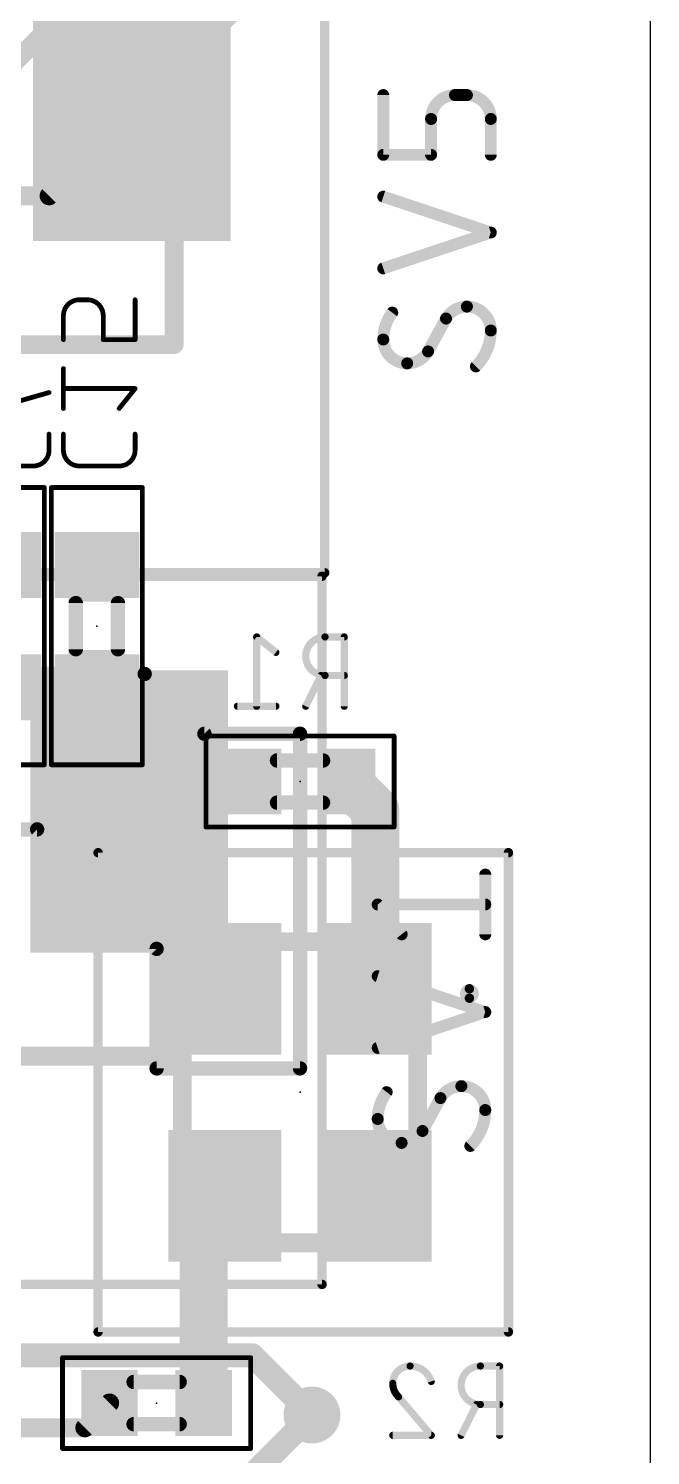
# Model space of a CAD drawing. Extents: x -2.4 to 71.8, y -0.8 to 95.3.
# Drawn here: x 46.39 to 53, y 25.99 to 41.15 of the extents above; entities that cross this region are included whole.
import ezdxf

# ---------------------------------------------------------------- set-up
doc = ezdxf.new("R2010")
doc.units = 0
for name, color, linetype in [('1', 12, 'CONTINUOUS'), ('15', 30, 'CONTINUOUS'), ('16', 132, 'CONTINUOUS'), ('18', 110, 'CONTINUOUS'), ('20', 31, 'CONTINUOUS'), ('22', 253, 'CONTINUOUS'), ('24', 53, 'CONTINUOUS'), ('25', 253, 'CONTINUOUS'), ('26', 253, 'CONTINUOUS'), ('40', 132, 'CONTINUOUS'), ('51', 253, 'CONTINUOUS'), ('52', 253, 'CONTINUOUS')]:
    doc.layers.add(name, color=color, linetype=linetype)

# ---------------------------------------------------------------- blocks, each defined once
blk = doc.blocks.new('RECT')
blk.add_solid([(-0.5, -0.5), (0.5, -0.5), (-0.5, 0.5), (0.5, 0.5)])
blk = doc.blocks.new('ROUNDV')
at = {"const_width": 0.5}
blk.add_lwpolyline([(0, -0.25, 1), (0, 0.25, 1), (0, -0.25)], format="xyb", dxfattribs=at)

msp = doc.modelspace()

# ---------------------------------------------------------------- linework, layer by layer
at = {"layer": '15', "const_width": 0.254}
for points in [[(43.688, 27.051), (48.768, 27.051)], [(48.768, 27.051), (49.403, 26.416)]]:
    msp.add_lwpolyline(points, dxfattribs=at)
at = {"layer": '15', "const_width": 0.127}
for points in [[(48.8129, 27.0959, 1), (48.7231, 27.0061)], [(48.768, 26.9875, 1), (48.768, 27.1145)], [(49.3581, 26.3711, 1), (49.4479, 26.4609)]]:
    msp.add_lwpolyline(points, format="xyb", dxfattribs=at)
at = {"layer": '16'}
for points, const_width in [([(48.0345, 42.5815), (45.966, 40.513)], 0.2), ([(49.276, 42.037), (46.609, 39.37)], 0.2), ([(46.609, 39.37), (44.95, 39.37)], 0.2), ([(47.625, 34.29), (43.561, 34.29)], 0.1524), ([(48.26, 33.655), (47.625, 34.29)], 0.1524), ([(49.276, 33.655), (48.26, 33.655)], 0.1524), ([(49.276, 30.099), (49.276, 33.655)], 0.1524), ([(49.776, 33.147), (50.076, 32.847)], 0.508), ([(50.076, 32.847), (50.076, 30.945)], 0.508), ([(43.561, 32.639), (46.482, 32.639)], 0.1524), ([(46.482, 32.639), (47.752, 31.369)], 0.1524), ([(47.752, 31.369), (47.752, 30.099)], 0.1524), ([(47.752, 30.099), (49.276, 30.099)], 0.1524), ([(48.252, 28.521), (48.476, 28.745)], 0.508), ([(48.252, 26.543), (48.252, 28.521)], 0.508), ([(46.99, 26.281), (47.252, 26.543)], 0.2032), ([(49.403, 26.416), (48.387, 25.4)], 0.254), ([(45.3973, 26.281), (46.99, 26.281)], 0.2032)]:
    msp.add_lwpolyline(points, dxfattribs=dict(at, const_width=const_width))
for points, const_width in [([(46.5736, 39.4054, 1), (46.6444, 39.3346)], 0.1), ([(46.609, 39.32, 1), (46.609, 39.42)], 0.1), ([(47.6519, 34.3169, 1), (47.5981, 34.2631)], 0.0762), ([(47.625, 34.2519, 1), (47.625, 34.3281)], 0.0762), ([(48.26, 33.6931, 1), (48.26, 33.6169)], 0.0762), ([(48.2331, 33.6281, 1), (48.2869, 33.6819)], 0.0762), ([(49.3141, 33.655, 1), (49.2379, 33.655)], 0.0762), ([(49.276, 33.6169, 1), (49.276, 33.6931)], 0.0762), ([(49.8658, 33.2368, 1), (49.6862, 33.0572)], 0.254), ([(50.203, 32.847, 1), (49.949, 32.847)], 0.254), ([(49.9862, 32.7572, 1), (50.1658, 32.9368)], 0.254), ([(46.5089, 32.6659, 1), (46.4551, 32.6121)], 0.0762), ([(46.482, 32.6009, 1), (46.482, 32.6771)], 0.0762), ([(47.7901, 31.369, 1), (47.7139, 31.369)], 0.0762), ([(47.7251, 31.3421, 1), (47.7789, 31.3959)], 0.0762), ([(49.949, 30.945, 1), (50.203, 30.945)], 0.254), ([(47.752, 30.1371, 1), (47.752, 30.0609)], 0.0762), ([(49.276, 30.0609, 1), (49.276, 30.1371)], 0.0762), ([(47.7139, 30.099, 1), (47.7901, 30.099)], 0.0762), ([(49.2379, 30.099, 1), (49.3141, 30.099)], 0.0762), ([(48.5658, 28.6552, 1), (48.3862, 28.8348)], 0.254), ([(48.379, 28.521, 1), (48.125, 28.521)], 0.254), ([(48.1622, 28.6108, 1), (48.3418, 28.4312)], 0.254), ([(47.2879, 26.5071, 1), (47.2161, 26.5789)], 0.1016), ([(48.125, 26.543, 1), (48.379, 26.543)], 0.254), ([(49.4479, 26.3711, 1), (49.3581, 26.4609)], 0.127), ([(46.99, 26.2302, 1), (46.99, 26.3318)], 0.1016), ([(46.9541, 26.3169, 1), (47.0259, 26.2451)], 0.1016)]:
    msp.add_lwpolyline(points, format="xyb", dxfattribs=dict(at, const_width=const_width))
at = {"layer": '20'}
msp.add_line((53, 0), (53, 50), dxfattribs=at)
at = {"layer": '22'}
for points, const_width in [([(51.076, 30.945, 1), (51.076, 30.845)], 0.1), ([(51.076, 30.845, 1), (51.076, 30.945)], 0.1), ([(51.076, 30.97, 1), (51.076, 30.92)], 0.05), ([(51.076, 30.92, 1), (51.076, 30.97)], 0.05), ([(51.076, 30.87, 1), (51.076, 30.82)], 0.05), ([(51.076, 30.82, 1), (51.076, 30.87)], 0.05)]:
    msp.add_lwpolyline(points, format="xyb", dxfattribs=dict(at, const_width=const_width))
at = {"layer": '24'}
for p in [(47.117, 34.798), (49.276, 33.147), (49.276, 29.845), (47.752, 26.543)]:
    msp.add_point(p, dxfattribs=at)
at = {"layer": '25', "const_width": 0.127}
for points in [[(50.1605, 39.8064), (50.1605, 40.4414)], [(51.0495, 40.4414), (50.9225, 40.4414)], [(50.6685, 40.1874), (50.6685, 39.8064)], [(51.3035, 39.8064), (51.3035, 40.1874)], [(50.6685, 39.8064), (50.1605, 39.8064)], [(51.3035, 38.9809), (50.1605, 39.3619)], [(50.1605, 38.5999), (51.3035, 38.9809)], [(50.8273, 38.0665), (50.6368, 37.7172)], [(51.2445, 31.5234), (51.2445, 32.1584)], [(50.3555, 31.5234), (50.1015, 31.8409)], [(50.1015, 31.8409), (51.2445, 31.8409)], [(51.2445, 30.6979), (50.1015, 31.0789)], [(50.1015, 30.3169), (51.2445, 30.6979)], [(50.7683, 29.7835), (50.5778, 29.4343)]]:
    msp.add_lwpolyline(points, dxfattribs=at)
at = {"layer": '25'}
for points, const_width in [([(50.1923, 40.4414, 1), (50.1288, 40.4414)], 0.0635), ([(50.9225, 40.4414, 0.4142), (50.6685, 40.1874)], 0.127), ([(50.9225, 40.4731, 1), (50.9225, 40.4096)], 0.0635), ([(50.9225, 40.4096, 1), (50.9225, 40.4731)], 0.0635), ([(51.3035, 40.1874, 0.4142), (51.0495, 40.4414)], 0.127), ([(51.0495, 40.4731, 1), (51.0495, 40.4096)], 0.0635), ([(51.0495, 40.4096, 1), (51.0495, 40.4731)], 0.0635), ([(50.7003, 40.1874, 1), (50.6368, 40.1874)], 0.0635), ([(50.6368, 40.1874, 1), (50.7003, 40.1874)], 0.0635), ([(51.3353, 40.1874, 1), (51.2718, 40.1874)], 0.0635), ([(51.2718, 40.1874, 1), (51.3353, 40.1874)], 0.0635), ([(50.1605, 39.8381, 1), (50.1605, 39.7746)], 0.0635), ([(50.1288, 39.8064, 1), (50.1923, 39.8064)], 0.0635), ([(50.6368, 39.8064, 1), (50.7003, 39.8064)], 0.0635), ([(50.6685, 39.7746, 1), (50.6685, 39.8381)], 0.0635), ([(51.2718, 39.8064, 1), (51.3353, 39.8064)], 0.0635), ([(50.1705, 39.392, 1), (50.1505, 39.3318)], 0.0635), ([(51.3135, 38.9508, 1), (51.2935, 39.011)], 0.0635), ([(51.2935, 38.9508, 1), (51.3135, 39.011)], 0.0635), ([(50.1505, 38.63, 1), (50.1705, 38.5698)], 0.0635), ([(51.0495, 38.1935, 0.2656), (50.8273, 38.0665)], 0.127), ([(51.3035, 37.9395, 0.4142), (51.0495, 38.1935)], 0.127), ([(51.0495, 38.2252, 1), (51.0495, 38.1617)], 0.0635), ([(51.0495, 38.1617, 1), (51.0495, 38.2252)], 0.0635), ([(50.2558, 38.13, 0.1623), (50.1605, 37.8442)], 0.127), ([(50.2812, 38.1109, 1), (50.2304, 38.149)], 0.0635), ([(50.7999, 38.0826, 1), (50.8546, 38.0504)], 0.0635), ([(50.8551, 38.0513, 1), (50.7994, 38.0817)], 0.0635), ([(50.1605, 37.8442, 0.4142), (50.4145, 37.5902)], 0.127), ([(50.1923, 37.8442, 1), (50.1288, 37.8442)], 0.0635), ([(51.1448, 37.5585, 0.2), (51.3035, 37.9395)], 0.127), ([(51.3353, 37.9395, 1), (51.2718, 37.9395)], 0.0635), ([(51.2718, 37.9395, 1), (51.3353, 37.9395)], 0.0635), ([(50.1288, 37.8442, 1), (50.1923, 37.8442)], 0.0635), ([(50.4145, 37.5902, 0.2656), (50.6368, 37.7172)], 0.127), ([(50.6089, 37.7324, 1), (50.6646, 37.702)], 0.0635), ([(50.6641, 37.7011, 1), (50.6094, 37.7334)], 0.0635), ([(50.4145, 37.622, 1), (50.4145, 37.5585)], 0.0635), ([(50.4145, 37.5585, 1), (50.4145, 37.622)], 0.0635), ([(51.1224, 37.581, 1), (51.1671, 37.5359)], 0.0635), ([(51.2763, 32.1584, 1), (51.2127, 32.1584)], 0.0635), ([(50.1263, 31.8607, 1), (50.0767, 31.8211)], 0.0635), ([(50.1015, 31.8727, 1), (50.1015, 31.8092)], 0.0635), ([(51.2445, 31.8092, 1), (51.2445, 31.8727)], 0.0635), ([(50.3307, 31.5036, 1), (50.3803, 31.5432)], 0.0635), ([(51.2127, 31.5234, 1), (51.2763, 31.5234)], 0.0635), ([(50.1115, 31.109, 1), (50.0915, 31.0488)], 0.0635), ([(51.2545, 30.6678, 1), (51.2345, 30.728)], 0.0635), ([(51.2345, 30.6678, 1), (51.2545, 30.728)], 0.0635), ([(50.0915, 30.347, 1), (50.1115, 30.2868)], 0.0635), ([(50.1968, 29.847, 0.1623), (50.1015, 29.5613)], 0.127), ([(50.2221, 29.8279, 1), (50.1714, 29.8661)], 0.0635), ([(50.9905, 29.9105, 0.2656), (50.7683, 29.7835)], 0.127), ([(50.9905, 29.9423, 1), (50.9905, 29.8788)], 0.0635), ([(51.2445, 29.6565, 0.4142), (50.9905, 29.9105)], 0.127), ([(50.9905, 29.8788, 1), (50.9905, 29.9423)], 0.0635), ([(50.7409, 29.7996, 1), (50.7956, 29.7674)], 0.0635), ([(50.7961, 29.7683, 1), (50.7404, 29.7987)], 0.0635), ([(51.0858, 29.2755, 0.2), (51.2445, 29.6565)], 0.127), ([(51.2763, 29.6565, 1), (51.2127, 29.6565)], 0.0635), ([(50.1333, 29.5613, 1), (50.0697, 29.5613)], 0.0635), ([(50.1015, 29.5613, 0.4142), (50.3555, 29.3072)], 0.127), ([(50.0697, 29.5612, 1), (50.1333, 29.5613)], 0.0635), ([(51.2127, 29.6565, 1), (51.2763, 29.6565)], 0.0635), ([(50.3555, 29.3072, 0.2656), (50.5778, 29.4343)], 0.127), ([(50.5499, 29.4495, 1), (50.6056, 29.419)], 0.0635), ([(50.6051, 29.4181, 1), (50.5504, 29.4504)], 0.0635), ([(50.3555, 29.339, 1), (50.3555, 29.2755)], 0.0635), ([(50.3555, 29.2755, 1), (50.3555, 29.339)], 0.0635), ([(51.0634, 29.298, 1), (51.1081, 29.253)], 0.0635)]:
    msp.add_lwpolyline(points, format="xyb", dxfattribs=dict(at, const_width=const_width))
at = {"layer": '26'}
for points, const_width in [([(46.9307, 38.2661, 0.4142), (46.7614, 38.0968)], 0.0508), ([(46.9307, 38.2788, 1), (46.9307, 38.2534)], 0.0254), ([(46.9307, 38.2534, 1), (46.9307, 38.2788)], 0.0254), ([(47.1847, 38.0968, 0.4142), (47.0154, 38.2661)], 0.0508), ([(47.0154, 38.2788, 1), (47.0154, 38.2534)], 0.0254), ([(47.0154, 38.2534, 1), (47.0154, 38.2788)], 0.0254), ([(47.5361, 38.2661, 1), (47.5107, 38.2661)], 0.0254), ([(46.7741, 38.0968, 1), (46.7487, 38.0968)], 0.0254), ([(46.7487, 38.0968, 1), (46.7741, 38.0968)], 0.0254), ([(47.1974, 38.0968, 1), (47.172, 38.0968)], 0.0254), ([(47.172, 38.0968, 1), (47.1974, 38.0968)], 0.0254), ([(46.7487, 37.8428, 1), (46.7741, 37.8428)], 0.0254), ([(47.1847, 37.8555, 1), (47.1847, 37.8301)], 0.0254), ([(47.172, 37.8428, 1), (47.1974, 37.8428)], 0.0254), ([(47.5107, 37.8428, 1), (47.5361, 37.8428)], 0.0254), ([(47.5234, 37.8301, 1), (47.5234, 37.8555)], 0.0254), ([(46.7741, 37.5346, 1), (46.7487, 37.5346)], 0.0254), ([(46.6125, 37.2684, 1), (46.6055, 37.2928)], 0.0254), ([(46.7614, 37.3357, 1), (46.7614, 37.3103)], 0.0254), ([(47.5333, 37.315, 1), (47.5135, 37.3309)], 0.0254), ([(47.5234, 37.3103, 1), (47.5234, 37.3357)], 0.0254), ([(46.7487, 37.1113, 1), (46.7741, 37.1113)], 0.0254), ([(47.3441, 37.1192, 1), (47.364, 37.1034)], 0.0254), ([(46.6217, 36.8385, 1), (46.5963, 36.8385)], 0.0254), ([(46.7741, 36.8385, 1), (46.7487, 36.8385)], 0.0254), ([(47.5361, 36.8385, 1), (47.5107, 36.8385)], 0.0254), ([(46.4397, 36.4998, 0.4142), (46.609, 36.6691)], 0.0508), ([(46.6217, 36.6691, 1), (46.5963, 36.6691)], 0.0254), ([(46.7614, 36.6691, 0.4142), (46.9307, 36.4998)], 0.0508), ([(46.7741, 36.6691, 1), (46.7487, 36.6691)], 0.0254), ([(47.3541, 36.4998, 0.4142), (47.5234, 36.6691)], 0.0508), ([(47.5361, 36.6691, 1), (47.5107, 36.6691)], 0.0254), ([(46.5963, 36.6691, 1), (46.6217, 36.6691)], 0.0254), ([(46.7487, 36.6691, 1), (46.7741, 36.6691)], 0.0254), ([(47.5107, 36.6691, 1), (47.5361, 36.6691)], 0.0254), ([(46.4397, 36.5125, 1), (46.4397, 36.4871)], 0.0254), ([(46.4397, 36.4871, 1), (46.4397, 36.5125)], 0.0254), ([(46.9307, 36.5125, 1), (46.9307, 36.4871)], 0.0254), ([(46.9307, 36.4871, 1), (46.9307, 36.5125)], 0.0254), ([(47.3541, 36.5125, 1), (47.3541, 36.4871)], 0.0254), ([(47.3541, 36.4871, 1), (47.3541, 36.5125)], 0.0254), ([(48.8339, 34.6837, 1), (48.7958, 34.6837)], 0.0381), ([(48.8268, 34.6986, 1), (48.803, 34.6688)], 0.0381), ([(49.5413, 34.6837, 1), (49.5413, 34.2745)], 0.0762), ([(49.5413, 34.7028, 1), (49.5413, 34.6647)], 0.0381), ([(49.5413, 34.6647, 1), (49.5413, 34.7028)], 0.0381), ([(49.7649, 34.6837, 1), (49.7268, 34.6837)], 0.0381), ([(49.7459, 34.6647, 1), (49.7459, 34.7028)], 0.0381), ([(49.0076, 34.5051, 1), (49.0314, 34.5349)], 0.0381), ([(49.5174, 34.266, 1), (49.4833, 34.283)], 0.0381), ([(49.5413, 34.2935, 1), (49.5413, 34.2554)], 0.0381), ([(49.5413, 34.2554, 1), (49.5413, 34.2935)], 0.0381), ([(49.7459, 34.2554, 1), (49.7459, 34.2935)], 0.0381), ([(48.6103, 33.9661, 1), (48.6103, 33.928)], 0.0381), ([(48.7958, 33.9471, 1), (48.8339, 33.9471)], 0.0381), ([(49.0195, 33.928, 1), (49.0195, 33.9661)], 0.0381), ([(49.3196, 33.9556, 1), (49.3537, 33.9386)], 0.0381), ([(49.7268, 33.9471, 1), (49.7649, 33.9471)], 0.0381), ([(50.4454, 26.9367, 0.4142), (50.2613, 26.7526)], 0.0762), ([(50.6705, 26.773, 0.3252), (50.4454, 26.9367)], 0.0762), ([(50.4454, 26.9557, 1), (50.4454, 26.9177)], 0.0381), ([(50.4454, 26.9177, 1), (50.4454, 26.9558)], 0.0381), ([(51.1923, 26.9367, 1), (51.1923, 26.5275)], 0.0762), ([(51.1923, 26.9558, 1), (51.1923, 26.9177)], 0.0381), ([(51.1923, 26.9177, 1), (51.1923, 26.9558)], 0.0381), ([(51.416, 26.9367, 1), (51.3779, 26.9367)], 0.0381), ([(51.3969, 26.9177, 1), (51.3969, 26.9558)], 0.0381), ([(50.2803, 26.7526, 1), (50.2422, 26.7525)], 0.0381), ([(50.2422, 26.7526, 1), (50.2803, 26.7526)], 0.0381), ([(50.2613, 26.7526, 0.2053), (50.3227, 26.6093)], 0.0762), ([(50.6524, 26.7671, 1), (50.6886, 26.7789)], 0.0381), ([(50.3372, 26.6217, 1), (50.3081, 26.597)], 0.0381), ([(50.3095, 26.5955, 1), (50.3358, 26.6231)], 0.0381), ([(51.1684, 26.519, 1), (51.1343, 26.536)], 0.0381), ([(51.1923, 26.5465, 1), (51.1923, 26.5084)], 0.0381), ([(51.1923, 26.5084, 1), (51.1923, 26.5465)], 0.0381), ([(51.3969, 26.5084, 1), (51.3969, 26.5465)], 0.0381), ([(50.2613, 26.2192, 1), (50.2613, 26.1811)], 0.0381), ([(50.656, 26.1878, 1), (50.685, 26.2124)], 0.0381), ([(50.6705, 26.1811, 1), (50.6705, 26.2192)], 0.0381), ([(50.9706, 26.2086, 1), (51.0047, 26.1916)], 0.0381), ([(51.3779, 26.2001, 1), (51.416, 26.2001)], 0.0381)]:
    msp.add_lwpolyline(points, format="xyb", dxfattribs=dict(at, const_width=const_width))
for points, const_width in [([(46.9307, 38.2661), (47.0154, 38.2661)], 0.0508), ([(47.5234, 37.8428), (47.5234, 38.2661)], 0.0508), ([(46.7614, 37.8428), (46.7614, 38.0968)], 0.0508), ([(47.1847, 38.0968), (47.1847, 37.8428)], 0.0508), ([(47.1847, 37.8428), (47.5234, 37.8428)], 0.0508), ([(46.7614, 37.1113), (46.7614, 37.5346)], 0.0508), ([(46.609, 37.2806), (46.0163, 37.1113)], 0.0508), ([(47.5234, 37.323), (46.7614, 37.323)], 0.0508), ([(47.3541, 37.1113), (47.5234, 37.323)], 0.0508), ([(46.609, 36.6691), (46.609, 36.8385)], 0.0508), ([(46.7614, 36.8385), (46.7614, 36.6691)], 0.0508), ([(47.5234, 36.6691), (47.5234, 36.8385)], 0.0508), ([(46.0163, 36.4998), (46.4397, 36.4998)], 0.0508), ([(46.9307, 36.4998), (47.3541, 36.4998)], 0.0508), ([(49.0195, 34.52), (48.8149, 34.6837)], 0.0762), ([(48.8149, 34.6837), (48.8149, 33.9471)], 0.0762), ([(49.7459, 34.6837), (49.5413, 34.6837)], 0.0762), ([(49.7459, 33.9471), (49.7459, 34.6837)], 0.0762), ([(49.3367, 33.9471), (49.5004, 34.2745)], 0.0762), ([(49.5413, 34.2745), (49.7459, 34.2745)], 0.0762), ([(49.0195, 33.9471), (48.6103, 33.9471)], 0.0762), ([(51.3969, 26.9367), (51.1923, 26.9367)], 0.0762), ([(51.3969, 26.2001), (51.3969, 26.9367)], 0.0762), ([(50.3227, 26.6093), (50.6705, 26.2001)], 0.0762), ([(50.9877, 26.2001), (51.1514, 26.5275)], 0.0762), ([(51.1923, 26.5275), (51.3969, 26.5275)], 0.0762), ([(50.6705, 26.2001), (50.2613, 26.2001)], 0.0762)]:
    msp.add_lwpolyline(points, dxfattribs=dict(at, const_width=const_width))
at = {"layer": '40', "const_width": 0.0508}
for points in [[(46.5586, 36.271), (45.5926, 36.271)], [(46.5586, 33.325), (46.5586, 36.271)], [(47.6, 36.271), (46.634, 36.271)], [(46.634, 36.271), (46.634, 33.325)], [(47.6, 33.325), (47.6, 36.271)], [(50.276, 33.63), (48.276, 33.63)], [(48.276, 33.63), (48.276, 32.664)], [(50.276, 32.664), (50.276, 33.63)], [(45.5926, 33.325), (46.5586, 33.325)], [(46.634, 33.325), (47.6, 33.325)], [(48.276, 32.664), (50.276, 32.664)], [(48.752, 27.026), (46.752, 27.026)], [(46.752, 27.026), (46.752, 26.06)], [(48.752, 26.06), (48.752, 27.026)], [(46.752, 26.06), (48.752, 26.06)]]:
    msp.add_lwpolyline(points, dxfattribs=at)
at = {"layer": '40', "const_width": 0.0254}
for points in [[(46.5713, 36.271, 1), (46.5459, 36.271)], [(46.5586, 36.2583, 1), (46.5586, 36.2837)], [(46.634, 36.2837, 1), (46.634, 36.2583)], [(46.6467, 36.271, 1), (46.6213, 36.271)], [(47.6127, 36.271, 1), (47.5873, 36.271)], [(47.6, 36.2583, 1), (47.6, 36.2837)], [(48.276, 33.6427, 1), (48.276, 33.6173)], [(48.2887, 33.63, 1), (48.2633, 33.63)], [(50.2887, 33.63, 1), (50.2633, 33.63)], [(50.276, 33.6173, 1), (50.276, 33.6427)], [(46.5459, 33.325, 1), (46.5713, 33.325)], [(46.5586, 33.3123, 1), (46.5586, 33.3377)], [(46.634, 33.3377, 1), (46.634, 33.3123)], [(46.6213, 33.325, 1), (46.6467, 33.325)], [(47.5873, 33.325, 1), (47.6127, 33.325)], [(47.6, 33.3123, 1), (47.6, 33.3377)], [(48.276, 32.6767, 1), (48.276, 32.6513)], [(48.2633, 32.664, 1), (48.2887, 32.664)], [(50.2633, 32.664, 1), (50.2887, 32.664)], [(50.276, 32.6513, 1), (50.276, 32.6767)], [(46.752, 27.0387, 1), (46.752, 27.0133)], [(46.7647, 27.026, 1), (46.7393, 27.026)], [(48.7647, 27.026, 1), (48.7393, 27.026)], [(48.752, 27.0133, 1), (48.752, 27.0387)], [(46.752, 26.0727, 1), (46.752, 26.0473)], [(48.752, 26.0473, 1), (48.752, 26.0727)], [(46.7393, 26.06, 1), (46.7647, 26.06)], [(48.7393, 26.06, 1), (48.7647, 26.06)]]:
    msp.add_lwpolyline(points, format="xyb", dxfattribs=at)
at = {"layer": '51'}
for points, const_width in [([(49.538, 42.89), (49.538, 35.365)], 0.1), ([(47.938, 41.49), (47.938, 37.79)], 0.2), ([(47.938, 37.79), (35.688, 37.79)], 0.2), ([(34.06, 35.329), (49.51, 35.329)], 0.1), ([(49.538, 35.365), (34.088, 35.365)], 0.1), ([(49.51, 35.329), (49.51, 27.804)], 0.1), ([(35.66, 33.929), (47.91, 33.929)], 0.2), ([(47.91, 33.929), (47.91, 30.229)], 0.2), ([(47.91, 30.229), (35.66, 30.229)], 0.2), ([(49.51, 27.804), (34.06, 27.804)], 0.1)]:
    msp.add_lwpolyline(points, dxfattribs=dict(at, const_width=const_width))
for points, const_width in [([(47.888, 37.79, 1), (47.988, 37.79)], 0.1), ([(47.938, 37.74, 1), (47.938, 37.84)], 0.1), ([(49.535, 35.329, 1), (49.485, 35.329)], 0.05), ([(49.51, 35.304, 1), (49.51, 35.354)], 0.05), ([(49.513, 35.365, 1), (49.563, 35.365)], 0.05), ([(49.538, 35.34, 1), (49.538, 35.39)], 0.05), ([(47.96, 33.929, 1), (47.86, 33.929)], 0.1), ([(47.91, 33.879, 1), (47.91, 33.979)], 0.1), ([(47.91, 30.179, 1), (47.91, 30.279)], 0.1), ([(47.86, 30.229, 1), (47.96, 30.229)], 0.1), ([(49.485, 27.804, 1), (49.535, 27.804)], 0.05), ([(49.51, 27.779, 1), (49.51, 27.829)], 0.05)]:
    msp.add_lwpolyline(points, format="xyb", dxfattribs=dict(at, const_width=const_width))
at = {"layer": '52'}
for points, const_width in [([(46.893, 35.043), (46.893, 34.553)], 0.1524), ([(47.341, 34.553), (47.341, 35.043)], 0.1524), ([(49.521, 33.371), (49.031, 33.371)], 0.1524), ([(49.031, 32.923), (49.521, 32.923)], 0.1524), ([(47.13, 32.391), (47.13, 27.299)], 0.1), ([(51.491, 32.391), (47.13, 32.391)], 0.1), ([(51.491, 27.299), (51.491, 32.391)], 0.1), ([(48.026, 31.445), (48.026, 28.245)], 0.2), ([(50.526, 31.445), (48.026, 31.445)], 0.2), ([(50.526, 28.245), (50.526, 31.445)], 0.2), ([(48.026, 28.245), (50.526, 28.245)], 0.2), ([(47.13, 27.299), (51.491, 27.299)], 0.1), ([(47.997, 26.767), (47.507, 26.767)], 0.1524), ([(47.507, 26.319), (47.997, 26.319)], 0.1524)]:
    msp.add_lwpolyline(points, dxfattribs=dict(at, const_width=const_width))
for points, const_width in [([(46.9311, 35.043, 1), (46.8549, 35.043)], 0.0762), ([(47.3791, 35.043, 1), (47.3029, 35.043)], 0.0762), ([(46.8549, 34.553, 1), (46.9311, 34.553)], 0.0762), ([(47.3029, 34.553, 1), (47.3791, 34.553)], 0.0762), ([(49.031, 33.4091, 1), (49.031, 33.3329)], 0.0762), ([(49.521, 33.3329, 1), (49.521, 33.4091)], 0.0762), ([(49.031, 32.9611, 1), (49.031, 32.8849)], 0.0762), ([(49.521, 32.8849, 1), (49.521, 32.9611)], 0.0762), ([(47.155, 32.391, 1), (47.105, 32.391)], 0.05), ([(47.13, 32.416, 1), (47.13, 32.366)], 0.05), ([(51.516, 32.391, 1), (51.466, 32.391)], 0.05), ([(51.491, 32.366, 1), (51.491, 32.416)], 0.05), ([(48.076, 31.445, 1), (47.976, 31.445)], 0.1), ([(48.026, 31.495, 1), (48.026, 31.395)], 0.1), ([(50.576, 31.445, 1), (50.476, 31.445)], 0.1), ([(50.526, 31.395, 1), (50.526, 31.495)], 0.1), ([(48.026, 28.295, 1), (48.026, 28.195)], 0.1), ([(47.976, 28.245, 1), (48.076, 28.245)], 0.1), ([(50.476, 28.245, 1), (50.576, 28.245)], 0.1), ([(50.526, 28.195, 1), (50.526, 28.295)], 0.1), ([(47.13, 27.324, 1), (47.13, 27.274)], 0.05), ([(47.105, 27.299, 1), (47.155, 27.299)], 0.05), ([(51.466, 27.299, 1), (51.516, 27.299)], 0.05), ([(51.491, 27.274, 1), (51.491, 27.324)], 0.05), ([(47.507, 26.8051, 1), (47.507, 26.7289)], 0.0762), ([(47.997, 26.7289, 1), (47.997, 26.8051)], 0.0762), ([(47.507, 26.3571, 1), (47.507, 26.2809)], 0.0762), ([(47.997, 26.2809, 1), (47.997, 26.3571)], 0.0762)]:
    msp.add_lwpolyline(points, format="xyb", dxfattribs=dict(at, const_width=const_width))

# ---------------------------------------------------------------- block references
at = {"layer": '1', "xscale": 3, "yscale": 2.1, "rotation": 90}
for p in [(47.488, 40.39), (47.46, 32.829)]:
    msp.add_blockref('RECT', p, dxfattribs=at)
at = {"layer": '16'}
for p, xscale, yscale, rotation in [((46.0756, 35.448), 0.7, 0.9, 90), ((47.117, 35.448), 0.7, 0.9, 90), ((46.0756, 34.148), 0.7, 0.9, 90), ((47.117, 34.148), 0.7, 0.9, 90), ((48.476, 30.945), 1.4, 1.2, 270), ((50.076, 30.945), 1.4, 1.2, 270), ((48.476, 28.745), 1.4, 1.2, 270), ((50.076, 28.745), 1.4, 1.2, 270), ((47.252, 26.543), 0.6, 0.7, 180), ((48.252, 26.543), 0.6, 0.7, 180)]:
    msp.add_blockref('RECT', p, dxfattribs=dict(at, xscale=xscale, yscale=yscale, rotation=rotation))
at = {"layer": '16', "xscale": 0.6, "yscale": 0.7}
for p in [(48.776, 33.147), (49.776, 33.147)]:
    msp.add_blockref('RECT', p, dxfattribs=at)
at = {"layer": '18', "xscale": 0.604, "yscale": 0.604}
msp.add_blockref('ROUNDV', (49.403, 26.416), dxfattribs=at)
msp.add_blockref('ROUNDV', (49.403, 26.416), dxfattribs=at)
at = {"layer": '52', "xscale": 0.3, "yscale": 0.5999}
for p, rotation in [((47.1121, 35.2068), 90), ((47.1121, 34.394), 90), ((47.3432, 26.5382), 180), ((48.156, 26.5382), 180)]:
    msp.add_blockref('RECT', p, dxfattribs=dict(at, rotation=rotation))
for p in [(48.872, 33.1519), (49.6848, 33.1519)]:
    msp.add_blockref('RECT', p, dxfattribs=at)

doc.saveas('drawing.dxf')
